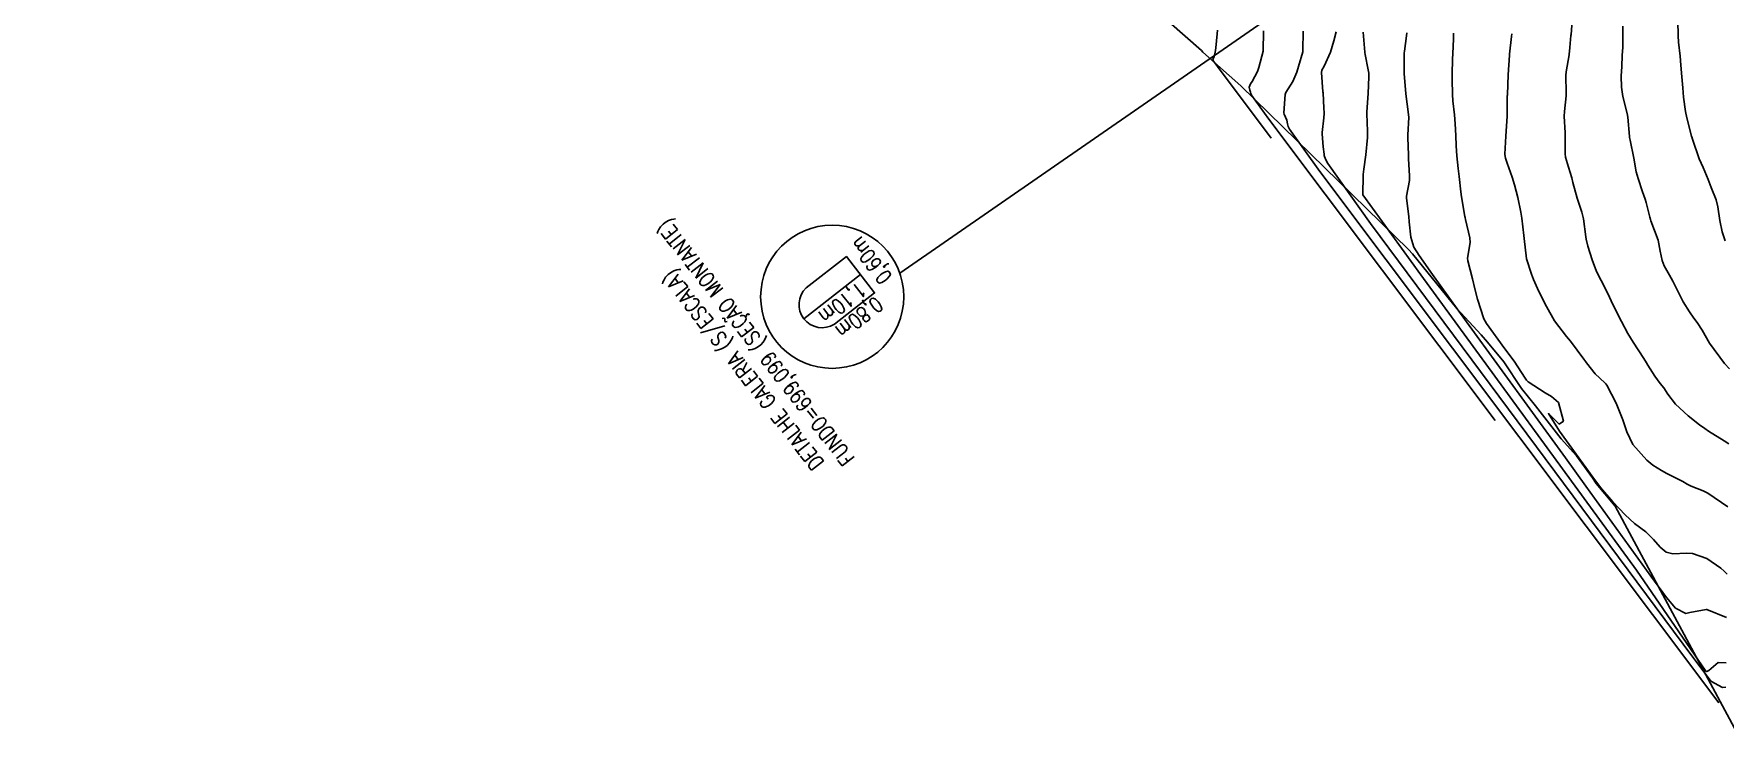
# Model space of a CAD drawing. Header units: metres. Extents: x 298520 to 308411, y 7433745 to 7450750.
# Drawn here: x 301381.4 to 301546.9, y 7442436.8 to 7442504.9 of the extents above; entities that cross this region are included whole.
import ezdxf

# ---------------------------------------------------------------- set-up
doc = ezdxf.new("R2010")
doc.units = ezdxf.units.M
doc.header["$LTSCALE"] = 10
doc.linetypes.add('CONTINUO', pattern=[0])
doc.linetypes.add('DASHED', pattern=[0.75, 0.5, -0.25])
for name, color, linetype in [('Area', 45, 'Continuous'), ('Curvas de Nivel 1m', 11, 'Continuous'), ('Curvas de Nivel 5m', 15, 'Continuous'), ('TEXTO', 45, 'Continuous'), ('Vias Secundárias', 230, 'DASHED')]:
    doc.layers.add(name, color=color, linetype=linetype)
doc.styles.add('ROMANS', font='romans', dxfattribs={"height": 0.2})

# ---------------------------------------------------------------- blocks, each defined once
blk = doc.blocks.new('F22A80C15738479418CCC8')
at = {"layer": 'TEXTO', "color": 1, "linetype": 'CONTINUO'}
blk.add_circle((0.5, 1.02), 7, dxfattribs=at)
at = {"layer": 'TEXTO', "color": 2, "style": 'ROMANS', "width": 0.8}
for s, p in [('DETALHE GALERIA (S/ESCALA)', (-11.84, 11.55)), ('FUNDO=699,099 (SEÇÃO MONTANTE)', (-13.35, 8.92)), ('0,60m', (-1.59, -4.88))]:
    blk.add_text(s, height=1.5, dxfattribs=at).set_placement(p)
blk.add_text('1,10m', height=1.5, rotation=90, dxfattribs=at).set_placement((0.13, -1.97))

msp = doc.modelspace()

# ---------------------------------------------------------------- linework, layer by layer
at = {"layer": 'Area'}
msp.add_polyline3d([(301557.33, 7442419.21, 725.04), (301536.09, 7442458.69, 717.23), (301534.26, 7442460.9, 717.14), (301533.89, 7442461.45, 717.13), (301532.32, 7442463.61, 717.31), (301530.81, 7442465.29, 717.83), (301528.31, 7442468.51, 717.42), (301526.95, 7442470.21, 718.05), (301525.2, 7442472.81, 717.76), (301523.6, 7442474.74, 717.56), (301522.98, 7442475.46, 717.71), (301520.63, 7442478.02, 717.81), (301516.28, 7442483.36, 718.46), (301515.9, 7442483.79, 718.46), (301499.48, 7442499.79, 723.05), (301495.76, 7442503.07, 723.62), (301495.63, 7442503.26, 723.71), (301489.25, 7442508.89, 725.27)], dxfattribs=at)
at = {"layer": 'Curvas de Nivel 1m', "flags": 128}
for points, elevation in [([(301497.21, 7442505.22), (301497.07, 7442503.83), (301497, 7442503.23), (301496.87, 7442502.62), (301496.79, 7442502.47), (301496.76, 7442502.39), (301496.78, 7442502.33), (301496.79, 7442502.28), (301496.8, 7442502.25), (301496.82, 7442502.2), (301497.2, 7442501.67), (301502.45, 7442494.68)], 724), ([(301501.69, 7442505.17), (301501.66, 7442503.17), (301501.24, 7442501.58), (301501.1, 7442501.18), (301500.59, 7442500.22), (301500.42, 7442499.99), (301500.31, 7442499.66), (301500.37, 7442499.38), (301500.43, 7442499.17), (301500.45, 7442499.03), (301500.54, 7442498.87), (301502.21, 7442496.53), (301524.35, 7442467.06)], 723), ([(301531.94, 7442506.58), (301531.79, 7442504.81), (301531.78, 7442504.72), (301531.67, 7442503.54), (301531.61, 7442502.86), (301531.6, 7442502.81), (301531.31, 7442501.15), (301531.28, 7442500.81), (301531.32, 7442499.11), (301531.31, 7442498.81), (301531.14, 7442497.27), (301531.13, 7442496.81), (301531.2, 7442495.19), (301531.21, 7442494.81), (301531.21, 7442493.15), (301531.25, 7442492.81), (301531.53, 7442491.83), (301531.85, 7442490.81), (301531.97, 7442490.35), (301532.4, 7442488.8), (301532.83, 7442487.45), (301532.99, 7442486.79), (301533.23, 7442485.01), (301533.27, 7442484.79), (301533.44, 7442484.13), (301533.84, 7442482.78), (301534.28, 7442481.65), (301534.72, 7442480.77), (301535.38, 7442479.47), (301535.72, 7442478.76), (301536.04, 7442478.08), (301536.71, 7442476.75), (301537.34, 7442475.57), (301537.85, 7442474.73), (301538.9, 7442473.14), (301539.16, 7442472.72), (301539.3, 7442472.49), (301539.98, 7442471.4), (301540.52, 7442470.7), (301540.85, 7442470.27), (301541.27, 7442469.65), (301542.02, 7442468.68), (301543.25, 7442467.52), (301544.34, 7442466.65), (301544.86, 7442466.28), (301545.23, 7442466.03), (301546.76, 7442465.08), (301547.21, 7442464.79)], 716), ([(301542.25, 7442506.14), (301542.26, 7442504.68), (301542.3, 7442504.06), (301542.45, 7442502.68), (301542.52, 7442501.81), (301542.63, 7442500.68), (301542.71, 7442499.6), (301542.79, 7442498.68), (301542.98, 7442497.29), (301543.1, 7442496.67), (301543.57, 7442494.87), (301543.62, 7442494.71), (301543.63, 7442494.67), (301543.66, 7442494.58), (301544.32, 7442492.66), (301544.7, 7442491.82), (301545.19, 7442490.64), (301545.51, 7442489.85), (301545.99, 7442488.64), (301546.15, 7442487.97), (301546.34, 7442486.63), (301546.57, 7442485.52), (301546.88, 7442484.63)], 714), ([(301505.59, 7442505.12), (301505.56, 7442503.23), (301505.54, 7442503.12), (301505.11, 7442501.67), (301504.97, 7442501.13), (301504.56, 7442500.2), (301503.89, 7442499.14), (301503.82, 7442498.94), (301503.68, 7442497.14), (301503.72, 7442497.01), (301503.97, 7442496.43), (301504.06, 7442496.07), (301504.11, 7442495.82), (301504.26, 7442495.54), (301507.21, 7442491.41), (301546.24, 7442439.45)], 722), ([(301508.81, 7442505.08), (301508.58, 7442504.19), (301508.26, 7442503.09), (301507.65, 7442501.7), (301507.42, 7442501.33), (301507.37, 7442501.1), (301507.52, 7442499.21), (301507.53, 7442499.1), (301507.6, 7442497.6), (301507.64, 7442497.14), (301507.64, 7442497.1), (301507.59, 7442496.67), (301507.44, 7442495.24), (301507.44, 7442495.1), (301507.55, 7442493.81), (301507.62, 7442493.1), (301507.65, 7442492.99), (301507.77, 7442492.61), (301507.98, 7442492.21), (301512.18, 7442486.33), (301542.76, 7442445.19), (301545.46, 7442441.59), (301546.6, 7442440.95), (301546.93, 7442441)], 721), ([(301515.73, 7442504.96), (301515.69, 7442504.67), (301515.48, 7442503.19), (301515.47, 7442503), (301515.46, 7442501.18), (301515.47, 7442501), (301515.61, 7442499), (301515.89, 7442497), (301515.91, 7442496.68), (301515.83, 7442495), (301515.83, 7442494.74), (301515.89, 7442493), (301515.89, 7442492.64), (301515.97, 7442491), (301515.97, 7442490.55), (301515.7, 7442489), (301515.69, 7442488.81), (301515.91, 7442487), (301515.96, 7442486.5), (301516.11, 7442484.99), (301516.4, 7442484.03), (301516.93, 7442483.19), (301518.24, 7442481.33), (301518.97, 7442480.29), (301521.57, 7442476.71), (301531.26, 7442463.43), (301533.24, 7442460.66), (301539.58, 7442451.84), (301541.11, 7442449.77), (301541.99, 7442448.73), (301543.02, 7442448.21), (301543.4, 7442448.29), (301545.02, 7442448.6), (301545.08, 7442448.59), (301547.01, 7442447.82)], 719), ([(301520.3, 7442504.94), (301520.28, 7442504.35), (301520.21, 7442502.94), (301520.2, 7442502.41), (301520.17, 7442500.94), (301520.16, 7442500.42), (301520.19, 7442498.94), (301520.23, 7442498.32), (301520.37, 7442496.94), (301520.45, 7442496.08), (301520.52, 7442494.94), (301520.56, 7442493.93), (301520.63, 7442492.94), (301520.75, 7442491.72), (301520.83, 7442490.94), (301521.01, 7442489.42), (301521.08, 7442488.93), (301521.4, 7442487), (301521.42, 7442486.93), (301521.47, 7442486.73), (301521.89, 7442484.93), (301521.91, 7442484.46), (301521.66, 7442482.93), (301521.68, 7442482.67), (301522.14, 7442480.92), (301522.38, 7442479.94), (301522.62, 7442478.92), (301523.25, 7442477.01), (301523.53, 7442476.54), (301525.32, 7442474.07), (301526.21, 7442472.87), (301527.29, 7442471.21), (301527.42, 7442471), (301527.58, 7442470.86), (301529.27, 7442469.76), (301529.86, 7442469.42), (301530.55, 7442468.82), (301531.04, 7442467.01), (301530.63, 7442466.72), (301529.57, 7442467.74), (301530.66, 7442466.02), (301533.92, 7442461.52), (301534.11, 7442461.27), (301534.66, 7442460.52), (301535.86, 7442459.13), (301537.07, 7442457.83), (301537.99, 7442457), (301539.11, 7442456.18), (301539.85, 7442455.45), (301540.49, 7442454.7), (301541.09, 7442454.19), (301541.75, 7442454.02), (301543.08, 7442454.11), (301543.67, 7442454.08), (301545.08, 7442453.56), (301546.45, 7442452.63), (301546.78, 7442452.34), (301547.06, 7442452.04)], 718), ([(301525.98, 7442504.88), (301525.96, 7442504.61), (301525.78, 7442502.88), (301525.77, 7442502.78), (301525.64, 7442500.88), (301525.56, 7442498.93), (301525.56, 7442498.88), (301525.55, 7442498.82), (301525.53, 7442496.88), (301525.53, 7442496.82), (301525.4, 7442494.88), (301525.32, 7442493.11), (301525.34, 7442492.88), (301525.37, 7442492.71), (301525.54, 7442492.24), (301526.03, 7442490.87), (301526.27, 7442490.11), (301526.59, 7442488.87), (301526.89, 7442487.45), (301526.98, 7442486.86), (301527.16, 7442485.16), (301527.19, 7442484.86), (301527.42, 7442482.86), (301527.93, 7442481.37), (301528.12, 7442480.85), (301528.51, 7442479.96), (301529.07, 7442478.83), (301529.37, 7442478.22), (301530.17, 7442476.82), (301531.34, 7442475.29), (301531.73, 7442474.81), (301533.04, 7442473.06), (301533.24, 7442472.79), (301533.3, 7442472.7), (301534.14, 7442471.62), (301535.09, 7442470.76), (301535.19, 7442470.67), (301535.28, 7442470.52), (301536.19, 7442468.75), (301536.84, 7442467.15), (301536.98, 7442466.74), (301537.23, 7442465.95), (301537.82, 7442464.73), (301539.19, 7442463.2), (301539.79, 7442462.71), (301540.65, 7442462.17), (301541.17, 7442461.89), (301542.73, 7442461.11), (301543.16, 7442460.86), (301543.28, 7442460.78), (301543.53, 7442460.66), (301544.71, 7442460.2), (301545.16, 7442459.96), (301547.14, 7442458.62)], 717)]:
    msp.add_lwpolyline(points, dxfattribs=dict(at, elevation=elevation))
at = {"layer": 'Curvas de Nivel 5m', "flags": 128}
for points, elevation in [([(301536.84, 7442505.61), (301536.86, 7442504.75), (301536.84, 7442503.58), (301536.8, 7442502.75), (301536.74, 7442501.67), (301536.7, 7442500.75), (301536.72, 7442499.65), (301536.85, 7442498.75), (301537.27, 7442497.07), (301537.34, 7442496.74), (301537.5, 7442494.82), (301537.51, 7442494.74), (301537.57, 7442494.49), (301537.92, 7442492.73), (301538.17, 7442491.37), (301538.35, 7442490.73), (301538.79, 7442489.43), (301539.04, 7442488.72), (301539.15, 7442488.38), (301539.48, 7442486.96), (301539.55, 7442486.71), (301539.6, 7442486.59), (301540.31, 7442484.7), (301540.51, 7442483.62), (301540.69, 7442482.7), (301540.9, 7442482.18), (301541.41, 7442481.29), (301541.75, 7442480.69), (301542.09, 7442479.99), (301542.75, 7442478.68), (301543.36, 7442477.69), (301543.79, 7442477.09), (301544.11, 7442476.66), (301544.6, 7442475.91), (301545.33, 7442474.64), (301546.8, 7442472.63), (301547.3, 7442472.13)], 715), ([(301511.46, 7442505.05), (301511.62, 7442503.09), (301511.63, 7442503.05), (301511.66, 7442502.85), (301511.95, 7442501.35), (301512, 7442501.04), (301512.01, 7442500.67), (301511.95, 7442499.04), (301511.81, 7442497.26), (301511.81, 7442497.05), (301511.88, 7442495.35), (301511.88, 7442495.05), (301511.87, 7442494.75), (301511.72, 7442493.05), (301511.53, 7442491.65), (301511.45, 7442491.12), (301511.45, 7442491.05), (301511.43, 7442489.12), (301517.08, 7442481.3), (301538.19, 7442452.43), (301544.98, 7442442.57), (301545.07, 7442442.52), (301545.28, 7442442.64), (301546.18, 7442443.41), (301546.95, 7442443.39)], 720)]:
    msp.add_lwpolyline(points, dxfattribs=dict(at, elevation=elevation))
at = {"layer": 'TEXTO', "linetype": 'CONTINUO'}
for points in [[(301654.85, 7442611.99, 0), (301466.11, 7442481.49, 0)], [(301459.72, 7442476.48, 0), (301463.66, 7442479.55, 0), (301460.9, 7442483.1, 0), (301456.95, 7442480.03, 0)], [(301456.74, 7442477, 0), (301462.28, 7442481.33, 0)]]:
    msp.add_polyline3d(points, dxfattribs=at)
msp.add_arc((301458.52, 7442478.4), 2.26, 133.8322, 302.063, dxfattribs=at)
at = {"layer": 'Vias Secundárias'}
msp.add_lwpolyline([(301465.55, 7442973.32, 0), (301478.59, 7442967.28, -0.011668)], format="xyb", dxfattribs=at)

# ---------------------------------------------------------------- block references
at = {"layer": 'TEXTO', "rotation": 127.9476104499473}
msp.add_blockref('F22A80C15738479418CCC8', (301460.62, 7442479.4), dxfattribs=at)

# ---------------------------------------------------------------- texts
at = {"layer": 'TEXTO', "style": 'ROMANS', "width": 0.8}
msp.add_text('0,80m', height=1.5, rotation=217.9476, dxfattribs=at).set_placement((301463.73, 7442479.28))

doc.saveas('drawing.dxf')
